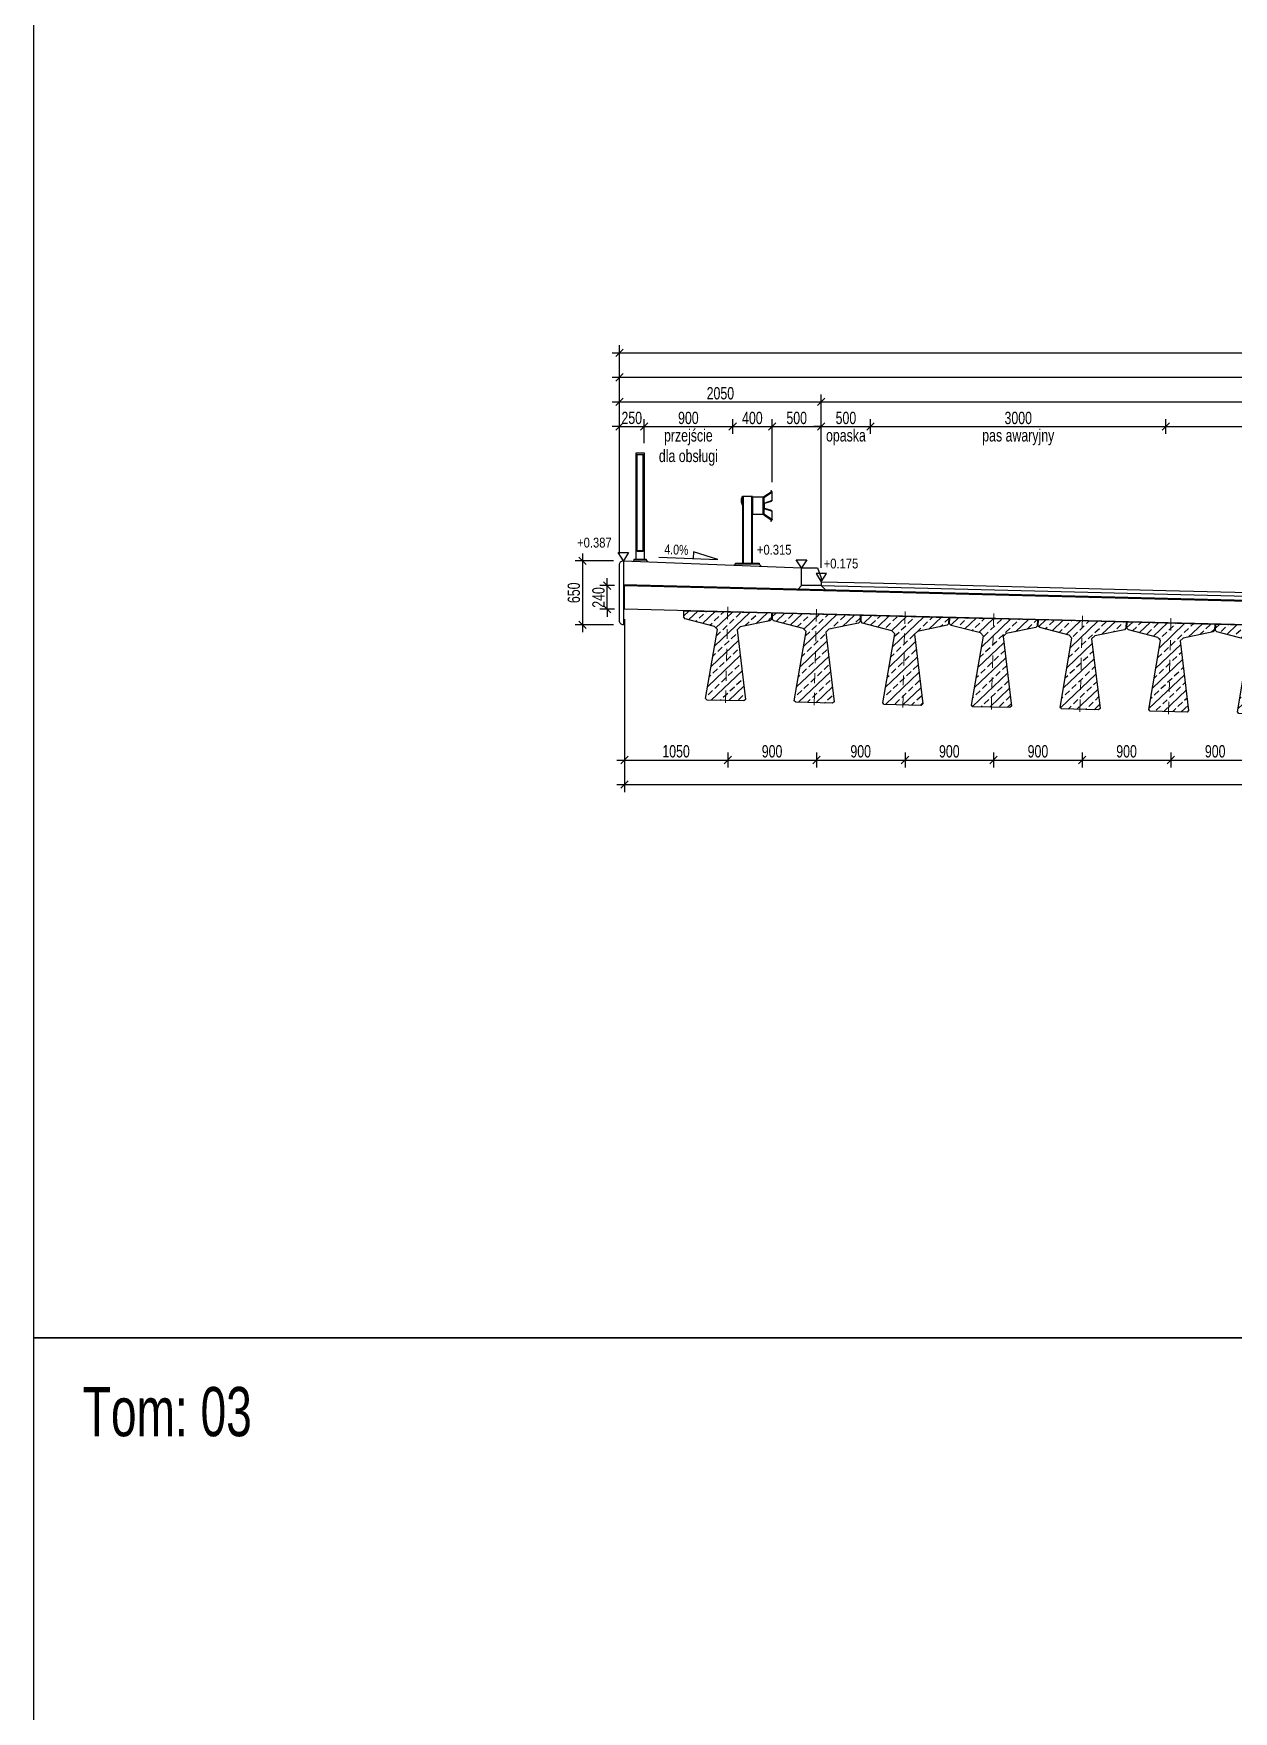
# Model space of a CAD drawing. Header units: metres. Extents: x -15 to 43, y -82 to 57.
# Drawn here: x -15 to -2.81, y -41.29 to -24.26 of the extents above; entities that cross this region are included whole.
import ezdxf
from ezdxf.enums import TextEntityAlignment as Align

# ---------------------------------------------------------------- set-up
doc = ezdxf.new("R2010")
doc.units = ezdxf.units.M
doc.header["$MEASUREMENT"] = 0
doc.linetypes.add('CENTER', pattern=[2, 1.25, -0.25, 0.25, -0.25])
doc.linetypes.add('HIDDEN', pattern=[0.375, 0.25, -0.125])
for name, color, linetype in [('AII_M_balustrady', 8, 'Continuous'), ('AII_M_bariery', 8, 'Continuous'), ('AII_M_izolacja', 8, 'Continuous'), ('AII_M_konstrukcja beton', 3, 'Continuous'), ('AII_M_krawężnik', 9, 'Continuous'), ('AII_M_kreskowanie', 8, 'Continuous'), ('AII_M_nawierzchnia', 9, 'Continuous'), ('AII_M_wymiary', 9, 'Continuous'), ('AII_M_wyposażenie', 8, 'Continuous')]:
    doc.layers.add(name, color=color, linetype=linetype)
doc.layers.add('AII_M_koty wysokościowe', color=1, linetype='Continuous', lineweight=18)
doc.layers.add('AII_M_osie główne', color=9, linetype='CENTER', lineweight=18)
doc.layers.add('AII_M_pomoc', color=30, linetype='Continuous', plot=False)
doc.styles.add('AII_norm.', font='CDMSIMPL.shx', dxfattribs={"width": 0.75, "bigfont": 'CDMBIGPL.shx'})
doc.styles.add('CDMSTYLE', font='CDMSIMPL.shx', dxfattribs={"width": 0.7, "bigfont": 'CDMBIGPL.shx'})
doc.dimstyles.new('A2_M50MM', dxfattribs={"dimscale": 0.05, "dimtxt": 2.5, "dimasz": 1.5, "dimexe": 1.5, "dimexo": 2, "dimgap": 0.5, "dimtad": 1, "dimdec": 0, "dimlfac": 1000, "dimrnd": 5, "dimzin": 9, "dimtxsty": 'AII_norm.', "dimblk": 'OBLIQUE', "dimcen": 2.5, "dimdle": 1.5, "dimclrd": 256, "dimclre": 256, "dimclrt": 1, "dimadec": 1, "dimazin": 2, "dimtfac": 1, "dimtdec": 0, "dimtix": 1, "dimtmove": 1, "dimatfit": 3, "dimfxl": 1, "dimtvp": 1, "dimtfillclr": 256, "dimtolj": 1, "dimtzin": 0, "dimarcsym": 0})

# ---------------------------------------------------------------- blocks, each defined once
blk = doc.blocks.new('Deska_0.65')
at = {"layer": 'AII_M_wyposażenie', "color": 0, "linetype": 'ByBlock', "lineweight": -2}
blk.add_lwpolyline([(0, 0), (0, -0.65, 0.414214), (0.04, -0.61), (0.04, -0.04, 0.414214)], format="xyb", close=True, dxfattribs=at)
blk = doc.blocks.new('Bariera')
at = {"color": 0, "linetype": 'ByBlock', "lineweight": -2}
for p, q in [((-0.165, 0.685), (-0.165, 0.505)), ((-0.069, 0.685), (-0.165, 0.685)), ((-0.161, 0.505), (-0.161, 0.685)), ((-0.05, 0.685), (-0.069, 0.685)), ((-0.054, 0.505), (-0.054, 0.685)), ((-0.05, 0.683), (-0.05, 0.687)), ((-0.05, 0.503), (-0.05, 0.683)), ((-0.042, 0.687), (-0.042, 0.013)), ((0.042, 0.687), (0.042, 0.013)), ((0.052, 0.689), (0.05, 0.687)), ((-0.165, 0.505), (-0.05, 0.505))]:
    blk.add_line(p, q, dxfattribs=at)
for points in [[(-0.25, 0.454), (-0.25, 0.538, -0.324981), (-0.245, 0.545), (-0.178, 0.566, 0.324981), (-0.173, 0.573), (-0.173, 0.593), (-0.173, 0.613, 0.324981), (-0.178, 0.62), (-0.245, 0.641, -0.324981), (-0.25, 0.648), (-0.25, 0.732, -0.15172), (-0.249, 0.736), (-0.239, 0.75), (-0.237, 0.748), (-0.246, 0.735, 0.15172), (-0.247, 0.731), (-0.247, 0.65, 0.324981), (-0.242, 0.644), (-0.175, 0.622, -0.324981), (-0.17, 0.615), (-0.17, 0.593), (-0.17, 0.571, -0.324981), (-0.175, 0.564), (-0.242, 0.542, 0.324981), (-0.247, 0.536), (-0.247, 0.455, 0.15172), (-0.246, 0.451), (-0.237, 0.438), (-0.239, 0.436), (-0.249, 0.45, -0.15172), (-0.25, 0.454, 0.15172), (-0.249, 0.45)], [(0.052, 0.689, -0.305469), (0.052, 0.605), (0.05, 0.607, 0.3), (0.05, 0.687, 0.425)]]:
    blk.add_lwpolyline(points, format="xyb", dxfattribs=at)
blk.add_lwpolyline([(-0.168, 0.685, -0.252386), (-0.165, 0.679), (-0.165, 0.507, -0.252386), (-0.168, 0.501), (-0.241, 0.453), (-0.244, 0.457), (-0.173, 0.504, 0.252386), (-0.17, 0.509), (-0.17, 0.677, 0.252386), (-0.173, 0.682), (-0.244, 0.729), (-0.241, 0.733)], format="xyb", close=True, dxfattribs=at)
blk.add_lwpolyline([(-0.05, 0.013), (-0.05, 0.687), (0.05, 0.687), (0.05, 0.013)], dxfattribs=at)
blk.add_lwpolyline([(-0.12, 0), (0.12, 0), (0.12, 0.013), (-0.12, 0.013)], close=True, dxfattribs=at)
blk = doc.blocks.new('Balustrada_1.1')
at = {"layer": 'AII_M_balustrady', "color": 0, "linetype": 'ByBlock', "lineweight": -2}
for points in [[(0.04, 0.01), (0.04, 1.09), (-0.04, 1.09), (-0.04, 0.01)], [(-0.04, 1.07), (0.04, 1.07)], [(-0.03, 0.1), (-0.03, 1.07)], [(0.03, 0.1), (0.03, 1.07)]]:
    blk.add_lwpolyline(points, dxfattribs=at)
for points in [[(-0.06, 0), (0.06, 0), (0.06, 0.01), (-0.06, 0.01)], [(-0.03, 0.09), (0.03, 0.09), (0.03, 0.1), (-0.03, 0.1)]]:
    blk.add_lwpolyline(points, close=True, dxfattribs=at)
blk = doc.blocks.new('_OBLIQUE')
at = {"color": 0, "linetype": 'ByBlock'}
blk.add_line((-0.5, -0.5), (0.5, 0.5), dxfattribs=at)
blk = doc.blocks.new('*D8345')
at = {"layer": 'AII_M_wymiary', "lineweight": -2, "transparency": 16777216}
for p, q in [((-9.11, -29.6126), (-9.5, -29.6126)), ((-9.425, -29.5376), (-9.425, -30.3376)), ((-9.11, -30.2626), (-9.5, -30.2626))]:
    blk.add_line(p, q, dxfattribs=at)
at = {"layer": 'Defpoints', "color": 0, "lineweight": 25, "transparency": 16777216}
for p in [(-9.01, -29.6126), (-9.425, -30.2626), (-9.01, -30.2626)]:
    blk.add_point(p, dxfattribs=at)
at = {"layer": 'AII_M_wymiary', "lineweight": -2, "transparency": 16777216, "xscale": 0.07500000000000001, "yscale": 0.07500000000000001, "zscale": 0.07500000000000001}
for p, rotation in [((-9.425, -29.6126), 90), ((-9.425, -30.2626), 270)]:
    blk.add_blockref('_OBLIQUE', p, dxfattribs=dict(at, rotation=rotation))
at = {"layer": 'AII_M_wymiary', "color": 1, "lineweight": 25, "transparency": 16777216, "insert": (-9.5125, -29.9376), "char_height": 0.125, "attachment_point": 5, "rotation": 90, "style": 'AII_norm.'}
blk.add_mtext('\\A1;650', dxfattribs=at)
blk = doc.blocks.new('Spadek')
at = {"layer": 'AII_M_wymiary', "color": 0}
blk.add_lwpolyline([(-0.3, 0), (0.3, 0), (0.05, 0.07), (0.05, 0.07), (0.05, 0)], dxfattribs=at)
at = {"layer": 'AII_M_wymiary', "color": 1, "style": 'CDMSTYLE', "width": 0.8}
blk.add_attdef('SP', text='', height=0.1, rotation=360, dxfattribs=at).set_placement((-0.125, 0.035), align=Align.CENTER)
blk = doc.blocks.new('*D8347')
at = {"layer": 'AII_M_wymiary', "lineweight": -2, "transparency": 16777216}
for p, q in [((-7, -28.25), (-7.075, -28.25)), ((-7, -29.685), (-7, -28.175)), ((-7, -28.25), (-6.5, -28.25)), ((-6.5, -28.325), (-6.5, -28.175)), ((-6.5, -28.25), (-6.425, -28.25))]:
    blk.add_line(p, q, dxfattribs=at)
at = {"layer": 'Defpoints', "color": 0, "lineweight": 25, "transparency": 16777216}
for p in [(-6.5, -28.25), (-6.5, -28.425), (-7, -29.785)]:
    blk.add_point(p, dxfattribs=at)
at = {"layer": 'AII_M_wymiary', "lineweight": -2, "transparency": 16777216, "xscale": 0.07500000000000001, "yscale": 0.07500000000000001, "zscale": 0.07500000000000001}
blk.add_blockref('_OBLIQUE', (-7, -28.25), dxfattribs=at)
at = {"layer": 'AII_M_wymiary', "lineweight": -2, "transparency": 16777216, "xscale": 0.07500000000000001, "yscale": 0.07500000000000001, "zscale": 0.07500000000000001, "rotation": 180}
blk.add_blockref('_OBLIQUE', (-6.5, -28.25), dxfattribs=at)
at = {"layer": 'AII_M_wymiary', "color": 1, "lineweight": 25, "transparency": 16777216, "char_height": 0.125, "attachment_point": 5, "style": 'AII_norm.'}
for s, insert in [('\\A1;500', (-6.75, -28.163)), ('\\A1;opaska', (-6.75, -28.358))]:
    blk.add_mtext(s, dxfattribs=dict(at, insert=insert))
blk = doc.blocks.new('*D8348')
at = {"layer": 'AII_M_wymiary', "lineweight": -2, "transparency": 16777216}
for p, q in [((-6.575, -28.25), (-3.425, -28.25)), ((-6.5, -28.325), (-6.5, -28.175)), ((-3.5, -28.325), (-3.5, -28.175))]:
    blk.add_line(p, q, dxfattribs=at)
at = {"layer": 'Defpoints', "color": 0, "lineweight": 25, "transparency": 16777216}
for p in [(-3.5, -28.25), (-6.5, -28.425), (-3.5, -28.425)]:
    blk.add_point(p, dxfattribs=at)
at = {"layer": 'AII_M_wymiary', "lineweight": -2, "transparency": 16777216, "xscale": 0.07500000000000001, "yscale": 0.07500000000000001, "zscale": 0.07500000000000001, "rotation": 180}
blk.add_blockref('_OBLIQUE', (-6.5, -28.25), dxfattribs=at)
at = {"layer": 'AII_M_wymiary', "lineweight": -2, "transparency": 16777216, "xscale": 0.07500000000000001, "yscale": 0.07500000000000001, "zscale": 0.07500000000000001}
blk.add_blockref('_OBLIQUE', (-3.5, -28.25), dxfattribs=at)
at = {"layer": 'AII_M_wymiary', "color": 1, "lineweight": 25, "transparency": 16777216, "char_height": 0.125, "attachment_point": 5, "style": 'AII_norm.'}
for s, insert in [('\\A1;3000', (-5, -28.163)), ('\\A1;pas awaryjny', (-5, -28.358))]:
    blk.add_mtext(s, dxfattribs=dict(at, insert=insert))
blk = doc.blocks.new('*D8349')
at = {"layer": 'AII_M_wymiary', "lineweight": -2, "transparency": 16777216}
for p, q in [((-3.575, -28.25), (0.075, -28.25)), ((-3.5, -28.325), (-3.5, -28.175)), ((0, -28.325), (0, -28.175))]:
    blk.add_line(p, q, dxfattribs=at)
at = {"layer": 'Defpoints', "color": 0, "lineweight": 25, "transparency": 16777216}
for p in [(0, -28.25), (-3.5, -28.425), (0, -28.425)]:
    blk.add_point(p, dxfattribs=at)
at = {"layer": 'AII_M_wymiary', "lineweight": -2, "transparency": 16777216, "xscale": 0.07500000000000001, "yscale": 0.07500000000000001, "zscale": 0.07500000000000001, "rotation": 180}
blk.add_blockref('_OBLIQUE', (-3.5, -28.25), dxfattribs=at)
at = {"layer": 'AII_M_wymiary', "lineweight": -2, "transparency": 16777216, "xscale": 0.07500000000000001, "yscale": 0.07500000000000001, "zscale": 0.07500000000000001}
blk.add_blockref('_OBLIQUE', (0, -28.25), dxfattribs=at)
at = {"layer": 'AII_M_wymiary', "color": 1, "lineweight": 25, "transparency": 16777216, "char_height": 0.125, "attachment_point": 5, "style": 'AII_norm.'}
for s, insert in [('\\A1;3500', (-1.75, -28.163)), ('\\A1;pas ruchu', (-1.75, -28.358))]:
    blk.add_mtext(s, dxfattribs=dict(at, insert=insert))
blk = doc.blocks.new('*D8352')
at = {"layer": 'AII_M_wymiary', "lineweight": -2, "transparency": 16777216}
for p, q in [((-7.575, -28.25), (-6.925, -28.25)), ((-7.5, -28.816), (-7.5, -28.175)), ((-7, -29.685), (-7, -28.175))]:
    blk.add_line(p, q, dxfattribs=at)
at = {"layer": 'Defpoints', "color": 0, "lineweight": 25, "transparency": 16777216}
for p in [(-7, -28.25), (-7.5, -28.916), (-7, -29.785)]:
    blk.add_point(p, dxfattribs=at)
at = {"layer": 'AII_M_wymiary', "lineweight": -2, "transparency": 16777216, "xscale": 0.07500000000000001, "yscale": 0.07500000000000001, "zscale": 0.07500000000000001, "rotation": 180}
blk.add_blockref('_OBLIQUE', (-7.5, -28.25), dxfattribs=at)
at = {"layer": 'AII_M_wymiary', "lineweight": -2, "transparency": 16777216, "xscale": 0.07500000000000001, "yscale": 0.07500000000000001, "zscale": 0.07500000000000001}
blk.add_blockref('_OBLIQUE', (-7, -28.25), dxfattribs=at)
at = {"layer": 'AII_M_wymiary', "color": 1, "lineweight": 25, "transparency": 16777216, "insert": (-7.25, -28.163), "char_height": 0.125, "attachment_point": 5, "style": 'AII_norm.'}
blk.add_mtext('\\A1;500', dxfattribs=at)
blk = doc.blocks.new('*D8353')
at = {"layer": 'AII_M_wymiary', "lineweight": -2, "transparency": 16777216}
for p, q in [((-7.975, -28.25), (-7.425, -28.25)), ((-7.9, -28.325), (-7.9, -28.175)), ((-7.5, -28.816), (-7.5, -28.175))]:
    blk.add_line(p, q, dxfattribs=at)
at = {"layer": 'Defpoints', "color": 0, "lineweight": 25, "transparency": 16777216}
for p in [(-7.5, -28.25), (-7.9, -28.425), (-7.5, -28.916)]:
    blk.add_point(p, dxfattribs=at)
at = {"layer": 'AII_M_wymiary', "lineweight": -2, "transparency": 16777216, "xscale": 0.07500000000000001, "yscale": 0.07500000000000001, "zscale": 0.07500000000000001, "rotation": 180}
blk.add_blockref('_OBLIQUE', (-7.9, -28.25), dxfattribs=at)
at = {"layer": 'AII_M_wymiary', "lineweight": -2, "transparency": 16777216, "xscale": 0.07500000000000001, "yscale": 0.07500000000000001, "zscale": 0.07500000000000001}
blk.add_blockref('_OBLIQUE', (-7.5, -28.25), dxfattribs=at)
at = {"layer": 'AII_M_wymiary', "color": 1, "lineweight": 25, "transparency": 16777216, "insert": (-7.7, -28.163), "char_height": 0.125, "attachment_point": 5, "style": 'AII_norm.'}
blk.add_mtext('\\A1;400', dxfattribs=at)
blk = doc.blocks.new('*D8354')
at = {"layer": 'AII_M_wymiary', "lineweight": -2, "transparency": 16777216}
for p, q in [((-8.875, -28.25), (-7.825, -28.25)), ((-8.8, -28.417), (-8.8, -28.175)), ((-7.9, -28.325), (-7.9, -28.175))]:
    blk.add_line(p, q, dxfattribs=at)
at = {"layer": 'Defpoints', "color": 0, "lineweight": 25, "transparency": 16777216}
for p in [(-7.9, -28.25), (-7.9, -28.425), (-8.8, -28.517)]:
    blk.add_point(p, dxfattribs=at)
at = {"layer": 'AII_M_wymiary', "lineweight": -2, "transparency": 16777216, "xscale": 0.07500000000000001, "yscale": 0.07500000000000001, "zscale": 0.07500000000000001, "rotation": 180}
blk.add_blockref('_OBLIQUE', (-8.8, -28.25), dxfattribs=at)
at = {"layer": 'AII_M_wymiary', "lineweight": -2, "transparency": 16777216, "xscale": 0.07500000000000001, "yscale": 0.07500000000000001, "zscale": 0.07500000000000001}
blk.add_blockref('_OBLIQUE', (-7.9, -28.25), dxfattribs=at)
at = {"layer": 'AII_M_wymiary', "color": 1, "lineweight": 25, "transparency": 16777216, "char_height": 0.125, "attachment_point": 5, "style": 'AII_norm.'}
for s, insert in [('\\A1;900', (-8.35, -28.1625)), ('\\A1;przejście\\Pdla obsługi', (-8.35, -28.4625))]:
    blk.add_mtext(s, dxfattribs=dict(at, insert=insert))
blk = doc.blocks.new('*D8355')
at = {"layer": 'AII_M_wymiary', "lineweight": -2, "transparency": 16777216}
for p, q in [((-9.05, -28.25), (-9.125, -28.25)), ((-9.05, -29.5526), (-9.05, -28.175)), ((-9.05, -28.25), (-8.8, -28.25)), ((-8.8, -28.417), (-8.8, -28.175)), ((-8.8, -28.25), (-8.725, -28.25))]:
    blk.add_line(p, q, dxfattribs=at)
at = {"layer": 'Defpoints', "color": 0, "lineweight": 25, "transparency": 16777216}
for p in [(-8.8, -28.25), (-8.8, -28.517), (-9.05, -29.6526)]:
    blk.add_point(p, dxfattribs=at)
at = {"layer": 'AII_M_wymiary', "lineweight": -2, "transparency": 16777216, "xscale": 0.07500000000000001, "yscale": 0.07500000000000001, "zscale": 0.07500000000000001}
blk.add_blockref('_OBLIQUE', (-9.05, -28.25), dxfattribs=at)
at = {"layer": 'AII_M_wymiary', "lineweight": -2, "transparency": 16777216, "xscale": 0.07500000000000001, "yscale": 0.07500000000000001, "zscale": 0.07500000000000001, "rotation": 180}
blk.add_blockref('_OBLIQUE', (-8.8, -28.25), dxfattribs=at)
at = {"layer": 'AII_M_wymiary', "color": 1, "lineweight": 25, "transparency": 16777216, "insert": (-8.925, -28.1625), "char_height": 0.125, "attachment_point": 5, "style": 'AII_norm.'}
blk.add_mtext('\\A1;250', dxfattribs=at)
blk = doc.blocks.new('*D8361')
at = {"layer": 'AII_M_wymiary', "lineweight": -2, "transparency": 16777216}
for p, q in [((-9.05, -29.5526), (-9.05, -27.925)), ((-7, -29.685), (-7, -27.925)), ((-9.125, -28), (-6.925, -28))]:
    blk.add_line(p, q, dxfattribs=at)
at = {"layer": 'Defpoints', "color": 0, "lineweight": 25, "transparency": 16777216}
for p in [(-7, -28), (-9.05, -29.6526), (-7, -29.785)]:
    blk.add_point(p, dxfattribs=at)
at = {"layer": 'AII_M_wymiary', "lineweight": -2, "transparency": 16777216, "xscale": 0.07500000000000001, "yscale": 0.07500000000000001, "zscale": 0.07500000000000001, "rotation": 180}
blk.add_blockref('_OBLIQUE', (-9.05, -28), dxfattribs=at)
at = {"layer": 'AII_M_wymiary', "lineweight": -2, "transparency": 16777216, "xscale": 0.07500000000000001, "yscale": 0.07500000000000001, "zscale": 0.07500000000000001}
blk.add_blockref('_OBLIQUE', (-7, -28), dxfattribs=at)
at = {"layer": 'AII_M_wymiary', "color": 1, "lineweight": 25, "transparency": 16777216, "insert": (-8.025, -27.9125), "char_height": 0.125, "attachment_point": 5, "style": 'AII_norm.'}
blk.add_mtext('\\A1;2050', dxfattribs=at)
blk = doc.blocks.new('*D8362')
at = {"layer": 'AII_M_wymiary', "lineweight": -2, "transparency": 16777216}
for p, q in [((-7, -29.685), (-7, -27.925)), ((4.5, -29.9725), (4.5, -27.925)), ((-7.075, -28), (4.575, -28))]:
    blk.add_line(p, q, dxfattribs=at)
at = {"layer": 'Defpoints', "color": 0, "lineweight": 25, "transparency": 16777216}
for p in [(4.5, -28), (-7, -29.785), (4.5, -30.0725)]:
    blk.add_point(p, dxfattribs=at)
at = {"layer": 'AII_M_wymiary', "lineweight": -2, "transparency": 16777216, "xscale": 0.07500000000000001, "yscale": 0.07500000000000001, "zscale": 0.07500000000000001, "rotation": 180}
blk.add_blockref('_OBLIQUE', (-7, -28), dxfattribs=at)
at = {"layer": 'AII_M_wymiary', "lineweight": -2, "transparency": 16777216, "xscale": 0.07500000000000001, "yscale": 0.07500000000000001, "zscale": 0.07500000000000001}
blk.add_blockref('_OBLIQUE', (4.5, -28), dxfattribs=at)
at = {"layer": 'AII_M_wymiary', "color": 1, "lineweight": 25, "transparency": 16777216, "insert": (-1.25, -27.9125), "char_height": 0.125, "attachment_point": 5, "style": 'AII_norm.'}
blk.add_mtext('\\A1;11500', dxfattribs=at)
blk = doc.blocks.new('*D8364')
at = {"layer": 'AII_M_wymiary', "lineweight": -2, "transparency": 16777216}
for p, q in [((-9.125, -27.75), (9.225, -27.75)), ((-9.05, -29.5526), (-9.05, -27.675)), ((9.15, -29.80225), (9.15, -27.675))]:
    blk.add_line(p, q, dxfattribs=at)
at = {"layer": 'Defpoints', "color": 0, "lineweight": 25, "transparency": 16777216}
for p in [(9.15, -27.75), (-9.05, -29.6526), (9.15, -29.90225)]:
    blk.add_point(p, dxfattribs=at)
at = {"layer": 'AII_M_wymiary', "lineweight": -2, "transparency": 16777216, "xscale": 0.07500000000000001, "yscale": 0.07500000000000001, "zscale": 0.07500000000000001, "rotation": 180}
blk.add_blockref('_OBLIQUE', (-9.05, -27.75), dxfattribs=at)
at = {"layer": 'AII_M_wymiary', "lineweight": -2, "transparency": 16777216, "xscale": 0.07500000000000001, "yscale": 0.07500000000000001, "zscale": 0.07500000000000001}
blk.add_blockref('_OBLIQUE', (9.15, -27.75), dxfattribs=at)
at = {"layer": 'AII_M_wymiary', "color": 1, "lineweight": 25, "transparency": 16777216, "insert": (0.05, -27.6625), "char_height": 0.125, "attachment_point": 5, "style": 'AII_norm.'}
blk.add_mtext('\\A1;18200', dxfattribs=at)
blk = doc.blocks.new('*D8366')
at = {"layer": 'AII_M_wymiary', "lineweight": -2, "transparency": 16777216}
for p, q in [((-9.05, -29.5526), (-9.05, -27.425)), ((9.7, -29.7885), (9.7, -27.425)), ((-9.125, -27.5), (9.775, -27.5))]:
    blk.add_line(p, q, dxfattribs=at)
at = {"layer": 'Defpoints', "color": 0, "lineweight": 25, "transparency": 16777216}
for p in [(9.7, -27.5), (-9.05, -29.6526), (9.7, -29.8885)]:
    blk.add_point(p, dxfattribs=at)
at = {"layer": 'AII_M_wymiary', "lineweight": -2, "transparency": 16777216, "xscale": 0.07500000000000001, "yscale": 0.07500000000000001, "zscale": 0.07500000000000001, "rotation": 180}
blk.add_blockref('_OBLIQUE', (-9.05, -27.5), dxfattribs=at)
at = {"layer": 'AII_M_wymiary', "lineweight": -2, "transparency": 16777216, "xscale": 0.07500000000000001, "yscale": 0.07500000000000001, "zscale": 0.07500000000000001}
blk.add_blockref('_OBLIQUE', (9.7, -27.5), dxfattribs=at)
at = {"layer": 'AII_M_wymiary', "color": 1, "lineweight": 25, "transparency": 16777216, "insert": (0.325, -27.4125), "char_height": 0.125, "attachment_point": 5, "style": 'AII_norm.'}
blk.add_mtext('\\A1;18750', dxfattribs=at)
blk = doc.blocks.new('00kota3')
at = {"layer": 'AII_M_koty wysokościowe', "color": 0, "linetype": 'Continuous', "lineweight": -2}
blk.add_lwpolyline([(1.08, 1.66), (-1.04, 1.66), (0, 0)], close=True, dxfattribs=at)
at = {"layer": 'AII_M_koty wysokościowe', "color": 0, "linetype": 'Continuous', "lineweight": -2, "style": 'CDMSTYLE', "width": 0.85}
blk.add_attdef('%%P000.000', (0.49, 2.69), '', height=2, dxfattribs=at)
blk = doc.blocks.new('Belka_T21')
at = {"layer": 'AII_M_kreskowanie'}
h = blk.add_hatch(dxfattribs=at)
h.set_pattern_fill('ANSI33', color=256, scale=0.5)
h.set_pattern_definition([(45, (3.91824, -8.47302), (-0.0883883, 0.0883883), []), (45, (4.00663, -8.47302), (-0.0883883, 0.0883883), [0.0625, -0.03125])])
h.paths.add_polyline_path([(0.1, -0.18), (0.13, -0.15), (0.43, -0.08), (0.445, -0.065), (0.445, 0), (-0.445, 0), (-0.445, -0.065), (-0.43, -0.08), (-0.13, -0.15), (-0.1, -0.18), (-0.2025, -0.885), (-0.1875, -0.9), (0.1875, -0.9), (0.2025, -0.885)])
at = {"layer": 'AII_M_konstrukcja beton', "color": 1}
blk.add_lwpolyline([(0.1875, -0.9), (-0.1875, -0.9), (-0.2025, -0.885), (-0.1, -0.18), (-0.13, -0.15), (-0.43, -0.08), (-0.445, -0.065), (-0.445, 0), (0.445, 0), (0.445, -0.065), (0.43, -0.08), (0.13, -0.15), (0.1, -0.18), (0.2025, -0.885)], close=True, dxfattribs=at)
at = {"layer": 'AII_M_osie główne', "ltscale": 0.1}
blk.add_lwpolyline([(0, 0.05), (0, -1)], dxfattribs=at)
blk = doc.blocks.new('*D8367')
at = {"layer": 'AII_M_wymiary', "lineweight": -2, "transparency": 16777216}
for p, q in [((-9, -30.205), (-9, -31.71)), ((-9.075, -31.635), (-7.875, -31.635)), ((-7.95, -31.56), (-7.95, -31.71))]:
    blk.add_line(p, q, dxfattribs=at)
at = {"layer": 'Defpoints', "color": 0, "lineweight": 25, "transparency": 16777216}
for p in [(-9, -30.105), (-7.95, -31.46), (-7.95, -31.635)]:
    blk.add_point(p, dxfattribs=at)
at = {"layer": 'AII_M_wymiary', "lineweight": -2, "transparency": 16777216, "xscale": 0.07500000000000001, "yscale": 0.07500000000000001, "zscale": 0.07500000000000001, "rotation": 180}
blk.add_blockref('_OBLIQUE', (-9, -31.635), dxfattribs=at)
at = {"layer": 'AII_M_wymiary', "lineweight": -2, "transparency": 16777216, "xscale": 0.07500000000000001, "yscale": 0.07500000000000001, "zscale": 0.07500000000000001}
blk.add_blockref('_OBLIQUE', (-7.95, -31.635), dxfattribs=at)
at = {"layer": 'AII_M_wymiary', "color": 1, "lineweight": 25, "transparency": 16777216, "insert": (-8.475, -31.5475), "char_height": 0.125, "attachment_point": 5, "style": 'AII_norm.'}
blk.add_mtext('\\A1;1050', dxfattribs=at)
blk = doc.blocks.new('*D8368')
at = {"layer": 'AII_M_wymiary', "lineweight": -2, "transparency": 16777216}
for p, q in [((-8.025, -31.635), (-6.975, -31.635)), ((-7.95, -31.56), (-7.95, -31.71)), ((-7.05, -31.56), (-7.05, -31.71))]:
    blk.add_line(p, q, dxfattribs=at)
at = {"layer": 'Defpoints', "color": 0, "lineweight": 25, "transparency": 16777216}
for p in [(-7.95, -31.46), (-7.05, -31.46), (-7.05, -31.635)]:
    blk.add_point(p, dxfattribs=at)
at = {"layer": 'AII_M_wymiary', "lineweight": -2, "transparency": 16777216, "xscale": 0.07500000000000001, "yscale": 0.07500000000000001, "zscale": 0.07500000000000001, "rotation": 180}
blk.add_blockref('_OBLIQUE', (-7.95, -31.635), dxfattribs=at)
at = {"layer": 'AII_M_wymiary', "lineweight": -2, "transparency": 16777216, "xscale": 0.07500000000000001, "yscale": 0.07500000000000001, "zscale": 0.07500000000000001}
blk.add_blockref('_OBLIQUE', (-7.05, -31.635), dxfattribs=at)
at = {"layer": 'AII_M_wymiary', "color": 1, "lineweight": 25, "transparency": 16777216, "insert": (-7.5, -31.5475), "char_height": 0.125, "attachment_point": 5, "style": 'AII_norm.'}
blk.add_mtext('\\A1;900', dxfattribs=at)
blk = doc.blocks.new('*D8369')
at = {"layer": 'AII_M_wymiary', "lineweight": -2, "transparency": 16777216}
for p, q in [((-7.125, -31.635), (-6.075, -31.635)), ((-7.05, -31.56), (-7.05, -31.71)), ((-6.15, -31.56), (-6.15, -31.71))]:
    blk.add_line(p, q, dxfattribs=at)
at = {"layer": 'Defpoints', "color": 0, "lineweight": 25, "transparency": 16777216}
for p in [(-7.05, -31.46), (-6.15, -31.46), (-6.15, -31.635)]:
    blk.add_point(p, dxfattribs=at)
at = {"layer": 'AII_M_wymiary', "lineweight": -2, "transparency": 16777216, "xscale": 0.07500000000000001, "yscale": 0.07500000000000001, "zscale": 0.07500000000000001, "rotation": 180}
blk.add_blockref('_OBLIQUE', (-7.05, -31.635), dxfattribs=at)
at = {"layer": 'AII_M_wymiary', "lineweight": -2, "transparency": 16777216, "xscale": 0.07500000000000001, "yscale": 0.07500000000000001, "zscale": 0.07500000000000001}
blk.add_blockref('_OBLIQUE', (-6.15, -31.635), dxfattribs=at)
at = {"layer": 'AII_M_wymiary', "color": 1, "lineweight": 25, "transparency": 16777216, "insert": (-6.6, -31.5475), "char_height": 0.125, "attachment_point": 5, "style": 'AII_norm.'}
blk.add_mtext('\\A1;900', dxfattribs=at)
blk = doc.blocks.new('*D8370')
at = {"layer": 'AII_M_wymiary', "lineweight": -2, "transparency": 16777216}
for p, q in [((-6.225, -31.635), (-5.175, -31.635)), ((-6.15, -31.56), (-6.15, -31.71)), ((-5.25, -31.56), (-5.25, -31.71))]:
    blk.add_line(p, q, dxfattribs=at)
at = {"layer": 'Defpoints', "color": 0, "lineweight": 25, "transparency": 16777216}
for p in [(-6.15, -31.46), (-5.25, -31.46), (-5.25, -31.635)]:
    blk.add_point(p, dxfattribs=at)
at = {"layer": 'AII_M_wymiary', "lineweight": -2, "transparency": 16777216, "xscale": 0.07500000000000001, "yscale": 0.07500000000000001, "zscale": 0.07500000000000001, "rotation": 180}
blk.add_blockref('_OBLIQUE', (-6.15, -31.635), dxfattribs=at)
at = {"layer": 'AII_M_wymiary', "lineweight": -2, "transparency": 16777216, "xscale": 0.07500000000000001, "yscale": 0.07500000000000001, "zscale": 0.07500000000000001}
blk.add_blockref('_OBLIQUE', (-5.25, -31.635), dxfattribs=at)
at = {"layer": 'AII_M_wymiary', "color": 1, "lineweight": 25, "transparency": 16777216, "insert": (-5.7, -31.5475), "char_height": 0.125, "attachment_point": 5, "style": 'AII_norm.'}
blk.add_mtext('\\A1;900', dxfattribs=at)
blk = doc.blocks.new('*D8371')
at = {"layer": 'AII_M_wymiary', "lineweight": -2, "transparency": 16777216}
for p, q in [((-5.325, -31.635), (-4.275, -31.635)), ((-5.25, -31.56), (-5.25, -31.71)), ((-4.35, -31.56), (-4.35, -31.71))]:
    blk.add_line(p, q, dxfattribs=at)
at = {"layer": 'Defpoints', "color": 0, "lineweight": 25, "transparency": 16777216}
for p in [(-5.25, -31.46), (-4.35, -31.46), (-4.35, -31.635)]:
    blk.add_point(p, dxfattribs=at)
at = {"layer": 'AII_M_wymiary', "lineweight": -2, "transparency": 16777216, "xscale": 0.07500000000000001, "yscale": 0.07500000000000001, "zscale": 0.07500000000000001, "rotation": 180}
blk.add_blockref('_OBLIQUE', (-5.25, -31.635), dxfattribs=at)
at = {"layer": 'AII_M_wymiary', "lineweight": -2, "transparency": 16777216, "xscale": 0.07500000000000001, "yscale": 0.07500000000000001, "zscale": 0.07500000000000001}
blk.add_blockref('_OBLIQUE', (-4.35, -31.635), dxfattribs=at)
at = {"layer": 'AII_M_wymiary', "color": 1, "lineweight": 25, "transparency": 16777216, "insert": (-4.8, -31.5475), "char_height": 0.125, "attachment_point": 5, "style": 'AII_norm.'}
blk.add_mtext('\\A1;900', dxfattribs=at)
blk = doc.blocks.new('*D8372')
at = {"layer": 'AII_M_wymiary', "lineweight": -2, "transparency": 16777216}
for p, q in [((-4.425, -31.635), (-3.375, -31.635)), ((-4.35, -31.56), (-4.35, -31.71)), ((-3.45, -31.56), (-3.45, -31.71))]:
    blk.add_line(p, q, dxfattribs=at)
at = {"layer": 'Defpoints', "color": 0, "lineweight": 25, "transparency": 16777216}
for p in [(-4.35, -31.46), (-3.45, -31.46), (-3.45, -31.635)]:
    blk.add_point(p, dxfattribs=at)
at = {"layer": 'AII_M_wymiary', "lineweight": -2, "transparency": 16777216, "xscale": 0.07500000000000001, "yscale": 0.07500000000000001, "zscale": 0.07500000000000001, "rotation": 180}
blk.add_blockref('_OBLIQUE', (-4.35, -31.635), dxfattribs=at)
at = {"layer": 'AII_M_wymiary', "lineweight": -2, "transparency": 16777216, "xscale": 0.07500000000000001, "yscale": 0.07500000000000001, "zscale": 0.07500000000000001}
blk.add_blockref('_OBLIQUE', (-3.45, -31.635), dxfattribs=at)
at = {"layer": 'AII_M_wymiary', "color": 1, "lineweight": 25, "transparency": 16777216, "insert": (-3.9, -31.5475), "char_height": 0.125, "attachment_point": 5, "style": 'AII_norm.'}
blk.add_mtext('\\A1;900', dxfattribs=at)
blk = doc.blocks.new('*D8373')
at = {"layer": 'AII_M_wymiary', "lineweight": -2, "transparency": 16777216}
for p, q in [((-3.525, -31.635), (-2.475, -31.635)), ((-3.45, -31.56), (-3.45, -31.71)), ((-2.55, -31.56), (-2.55, -31.71))]:
    blk.add_line(p, q, dxfattribs=at)
at = {"layer": 'Defpoints', "color": 0, "lineweight": 25, "transparency": 16777216}
for p in [(-3.45, -31.46), (-2.55, -31.46), (-2.55, -31.635)]:
    blk.add_point(p, dxfattribs=at)
at = {"layer": 'AII_M_wymiary', "lineweight": -2, "transparency": 16777216, "xscale": 0.07500000000000001, "yscale": 0.07500000000000001, "zscale": 0.07500000000000001, "rotation": 180}
blk.add_blockref('_OBLIQUE', (-3.45, -31.635), dxfattribs=at)
at = {"layer": 'AII_M_wymiary', "lineweight": -2, "transparency": 16777216, "xscale": 0.07500000000000001, "yscale": 0.07500000000000001, "zscale": 0.07500000000000001}
blk.add_blockref('_OBLIQUE', (-2.55, -31.635), dxfattribs=at)
at = {"layer": 'AII_M_wymiary', "color": 1, "lineweight": 25, "transparency": 16777216, "insert": (-3, -31.5475), "char_height": 0.125, "attachment_point": 5, "style": 'AII_norm.'}
blk.add_mtext('\\A1;900', dxfattribs=at)
blk = doc.blocks.new('*D8387')
at = {"layer": 'AII_M_wymiary', "lineweight": -2, "transparency": 16777216}
for p, q in [((-9, -30.205), (-9, -31.96)), ((9.1, -30.4125), (9.1, -31.96)), ((-9.075, -31.885), (9.175, -31.885))]:
    blk.add_line(p, q, dxfattribs=at)
at = {"layer": 'Defpoints', "color": 0, "lineweight": 25, "transparency": 16777216}
for p in [(-9, -30.105), (9.1, -30.3125), (9.1, -31.885)]:
    blk.add_point(p, dxfattribs=at)
at = {"layer": 'AII_M_wymiary', "lineweight": -2, "transparency": 16777216, "xscale": 0.07500000000000001, "yscale": 0.07500000000000001, "zscale": 0.07500000000000001, "rotation": 180}
blk.add_blockref('_OBLIQUE', (-9, -31.885), dxfattribs=at)
at = {"layer": 'AII_M_wymiary', "lineweight": -2, "transparency": 16777216, "xscale": 0.07500000000000001, "yscale": 0.07500000000000001, "zscale": 0.07500000000000001}
blk.add_blockref('_OBLIQUE', (9.1, -31.885), dxfattribs=at)
at = {"layer": 'AII_M_wymiary', "color": 1, "lineweight": 25, "transparency": 16777216, "insert": (0.05, -31.7975), "char_height": 0.125, "attachment_point": 5, "style": 'AII_norm.'}
blk.add_mtext('\\A1;18100', dxfattribs=at)
blk = doc.blocks.new('*D8388')
at = {"layer": 'AII_M_wymiary', "lineweight": -2, "transparency": 16777216}
for p, q in [((-9.175, -29.865), (-9.175, -29.79)), ((-9.1, -29.865), (-9.25, -29.865)), ((-9.175, -30.105), (-9.175, -29.865)), ((-9.1, -30.105), (-9.25, -30.105)), ((-9.175, -30.105), (-9.175, -30.18))]:
    blk.add_line(p, q, dxfattribs=at)
at = {"layer": 'Defpoints', "color": 0, "lineweight": 25, "transparency": 16777216}
for p in [(-9.175, -29.865), (-9, -29.865), (-9, -30.105)]:
    blk.add_point(p, dxfattribs=at)
at = {"layer": 'AII_M_wymiary', "lineweight": -2, "transparency": 16777216, "xscale": 0.07500000000000001, "yscale": 0.07500000000000001, "zscale": 0.07500000000000001}
for p, rotation in [((-9.175, -29.865), 270), ((-9.175, -30.105), 90)]:
    blk.add_blockref('_OBLIQUE', p, dxfattribs=dict(at, rotation=rotation))
at = {"layer": 'AII_M_wymiary', "color": 1, "lineweight": 25, "transparency": 16777216, "insert": (-9.2625, -29.985), "char_height": 0.125, "attachment_point": 5, "rotation": 90, "style": 'AII_norm.'}
blk.add_mtext('\\A1;240', dxfattribs=at)

msp = doc.modelspace()

# ---------------------------------------------------------------- linework, layer by layer
at = {"layer": 'AII_M_balustrady', "color": 8, "lineweight": 25}
for points in [[(-8.9096, -29.6166), (-8.9, -29.607)], [(-8.78, -29.607), (-8.7646, -29.6224)]]:
    msp.add_lwpolyline(points, dxfattribs=at)
at = {"layer": 'AII_M_bariery', "color": 8, "lineweight": 25}
for points in [[(-7.8796, -29.6578), (-7.87, -29.6482)], [(-7.63, -29.6482), (-7.6096, -29.6686)]]:
    msp.add_lwpolyline(points, dxfattribs=at)
at = {"layer": 'AII_M_izolacja', "linetype": 'HIDDEN', "lineweight": 25, "ltscale": 0.7, "const_width": 0.01, "flags": 128}
msp.add_lwpolyline([(-9.005, -30.065), (-9.005, -29.8599), (4.2, -30.19), (9.105, -30.0674), (9.105, -30.2725)], dxfattribs=at)
at = {"layer": 'AII_M_izolacja', "lineweight": 25}
msp.add_lwpolyline([(-9.01, -29.8547), (4.2, -30.185), (9.11, -30.0622)], dxfattribs=at)
at = {"layer": 'AII_M_konstrukcja beton', "lineweight": 25}
msp.add_lwpolyline([(-9, -29.865), (4.2, -30.195), (9.1, -30.0725), (9.1, -30.3125), (4.2, -30.435), (-9, -30.105)], close=True, dxfattribs=at)
at = {"layer": 'AII_M_krawężnik', "lineweight": 25}
msp.add_lwpolyline([(-7, -29.865), (-7.2, -29.865), (-7.2, -29.685), (-7.04, -29.685), (-7, -29.785)], close=True, dxfattribs=at)
at = {"layer": 'AII_M_krawężnik', "color": 8, "lineweight": 25}
for points in [[(-7.2341, -29.8991), (-7.2, -29.865)], [(-7, -29.865), (-6.959, -29.906)]]:
    msp.add_lwpolyline(points, dxfattribs=at)
at = {"layer": 'AII_M_nawierzchnia', "lineweight": 25}
for points in [[(-9.01, -29.6126), (-7.2, -29.685)], [(-7, -29.825), (-6.5, -29.8375), (-3.5, -29.9125), (0, -30), (3.5, -30.0875), (4.5, -30.1125)]]:
    msp.add_lwpolyline(points, dxfattribs=at)
at = {"layer": 'AII_M_nawierzchnia', "color": 8, "lineweight": 25}
msp.add_lwpolyline([(-7, -29.865), (4.5, -30.1525)], dxfattribs=at)
at = {"layer": 'AII_M_pomoc', "lineweight": 25}
for points in [[(-15, -37.5), (15, -37.5), (15, -22.5), (-15, -22.5)], [(-15, -52.5), (15, -52.5), (15, -37.5), (-15, -37.5)]]:
    msp.add_lwpolyline(points, close=True, dxfattribs=at)

# ---------------------------------------------------------------- block references
at = {"layer": 'AII_M_balustrady', "lineweight": 25, "xscale": -1}
msp.add_blockref('Balustrada_1.1', (-8.84, -29.607), dxfattribs=at)
at = {"layer": 'AII_M_bariery', "lineweight": 25, "xscale": -1}
msp.add_blockref('Bariera', (-7.75, -29.6482), dxfattribs=at)
at = {"layer": 'AII_M_konstrukcja beton', "lineweight": 25, "rotation": 358.5679038158354}
for p in [(-7.95, -30.1313), (-7.05, -30.1537), (-6.15, -30.1762), (-5.25, -30.1988), (-4.35, -30.2213), (-3.45, -30.2437), (-2.55, -30.2662)]:
    msp.add_blockref('Belka_T21', p, dxfattribs=at)
at = {"layer": 'AII_M_koty wysokościowe', "lineweight": 25}
ref = msp.add_blockref('00kota3', (-9.01, -29.6126), dxfattribs=dict(at, xscale=-0.05, yscale=0.05, zscale=0.05))
ref.add_attrib('%%P000.000', '+0.387', (-9.4799, -29.478), dxfattribs={"color": 0, "linetype": 'Continuous', "lineweight": -2, "height": 0.1, "style": 'CDMSTYLE', "width": 0.85})
ref = msp.add_blockref('00kota3', (-7.2, -29.685), dxfattribs=dict(at, xscale=-0.05, yscale=0.05, zscale=0.05))
ref.add_attrib('%%P000.000', '+0.315', (-7.6537, -29.5504), dxfattribs={"color": 0, "linetype": 'Continuous', "lineweight": -2, "height": 0.1, "style": 'CDMSTYLE', "width": 0.85})
at = {"layer": 'AII_M_koty wysokościowe', "lineweight": 25, "xscale": 0.05, "yscale": 0.05, "zscale": 0.05}
msp.add_blockref('00kota3', (-7, -29.825), dxfattribs=at).add_auto_attribs({'%%P000.000': '+0.175'})
at = {"layer": 'AII_M_wymiary', "lineweight": 25, "rotation": 357.7093899573614}
msp.add_blockref('Spadek', (-8.35, -29.589), dxfattribs=at).add_auto_attribs({'SP': '4.0%'})
at = {"layer": 'AII_M_wyposażenie', "lineweight": 25, "xscale": -1}
msp.add_blockref('Deska_0.65', (-9.01, -29.6126), dxfattribs=at)

# ---------------------------------------------------------------- texts
at = {"layer": 'AII_M_pomoc', "lineweight": 25, "style": 'CDMSTYLE', "width": 0.7}
msp.add_text('Tom: 03', height=0.5, dxfattribs=at).set_placement((-14.5, -38.5))

# ---------------------------------------------------------------- dimensions: what is measured, and where the dimension line sits
at = {"layer": 'AII_M_wymiary', "lineweight": 25}
for base, p1, p2, picture, middle in [((9.7, -27.5), (-9.05, -29.6526), (9.7, -29.8885), '*D8366', (0.325, -27.4125)), ((9.15, -27.75), (-9.05, -29.6526), (9.15, -29.9022), '*D8364', (0.05, -27.6625)), ((-7, -28), (-9.05, -29.6526), (-7, -29.785), '*D8361', (-8.025, -27.9125)), ((4.5, -28), (-7, -29.785), (4.5, -30.0725), '*D8362', (-1.25, -27.9125)), ((-8.8, -28.25), (-9.05, -29.6526), (-8.8, -28.517), '*D8355', (-8.925, -28.1625)), ((-7.5, -28.25), (-7.9, -28.425), (-7.5, -28.9164), '*D8353', (-7.7, -28.1625)), ((-7, -28.25), (-7.5, -28.9164), (-7, -29.785), '*D8352', (-7.25, -28.1625)), ((-7.95, -31.635), (-9, -30.105), (-7.95, -31.46), '*D8367', (-8.475, -31.5475)), ((9.1, -31.885), (-9, -30.105), (9.1, -30.3125), '*D8387', (0.05, -31.7975)), ((-7.05, -31.635), (-7.95, -31.46), (-7.05, -31.46), '*D8368', (-7.5, -31.5475)), ((-6.15, -31.635), (-7.05, -31.46), (-6.15, -31.46), '*D8369', (-6.6, -31.5475)), ((-5.25, -31.635), (-6.15, -31.46), (-5.25, -31.46), '*D8370', (-5.7, -31.5475)), ((-4.35, -31.635), (-5.25, -31.46), (-4.35, -31.46), '*D8371', (-4.8, -31.5475)), ((-3.45, -31.635), (-4.35, -31.46), (-3.45, -31.46), '*D8372', (-3.9, -31.5475)), ((-2.55, -31.635), (-3.45, -31.46), (-2.55, -31.46), '*D8373', (-3, -31.5475))]:
    dim = msp.add_linear_dim(base=base, p1=p1, p2=p2, dimstyle='A2_M50MM', dxfattribs=at)
    dim.commit()
    dim.dimension.update_dxf_attribs({"geometry": picture, "text_midpoint": middle})
for base, p1, p2, text, picture, middle in [((-7.9, -28.25), (-8.8, -28.517), (-7.9, -28.425), '<>\\Xprzejście\\Pdla obsługi', '*D8354', (-8.35, -28.25)), ((-6.5, -28.25), (-7, -29.785), (-6.5, -28.425), '<>\\Xopaska', '*D8347', (-6.75, -28.25)), ((-3.5, -28.25), (-6.5, -28.425), (-3.5, -28.425), '<>\\Xpas awaryjny', '*D8348', (-5, -28.25)), ((0, -28.25), (-3.5, -28.425), (0, -28.425), '<>\\Xpas ruchu', '*D8349', (-1.75, -28.25))]:
    dim = msp.add_linear_dim(base=base, p1=p1, p2=p2, text=text, dimstyle='A2_M50MM', dxfattribs=at)
    dim.commit()
    dim.dimension.update_dxf_attribs({"geometry": picture, "text_midpoint": middle})
for base, p1, p2, picture, middle in [((-9.425, -30.2626), (-9.01, -29.6126), (-9.01, -30.2626), '*D8345', (-9.5125, -29.9376)), ((-9.175, -29.865), (-9, -30.105), (-9, -29.865), '*D8388', (-9.2625, -29.985))]:
    dim = msp.add_linear_dim(base=base, p1=p1, p2=p2, angle=90, dimstyle='A2_M50MM', dxfattribs=at)
    dim.commit()
    dim.dimension.update_dxf_attribs({"geometry": picture, "text_midpoint": middle})

doc.saveas('drawing.dxf')
